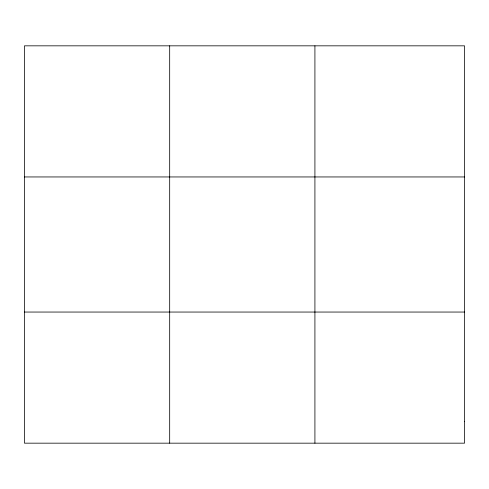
<?xml version="1.0" encoding="UTF-8"?>
<svg xmlns="http://www.w3.org/2000/svg" width="489" height="489" viewBox="0 0 489 489"><rect width="100%" height="100%" fill="white"/><g stroke="black" fill="none" stroke-linecap="round" stroke-linejoin="round"><path stroke-width="0.73" d="M169.683 45.832L169.683 443.168M314.916 45.832L314.916 443.168M24.45 176.951L464.55 176.951M24.45 312.049L464.55 312.049M464.55 421.316L464.55 443.168L24.45 443.168L24.45 45.832L464.55 45.832L464.55 421.316"/></g></svg>
